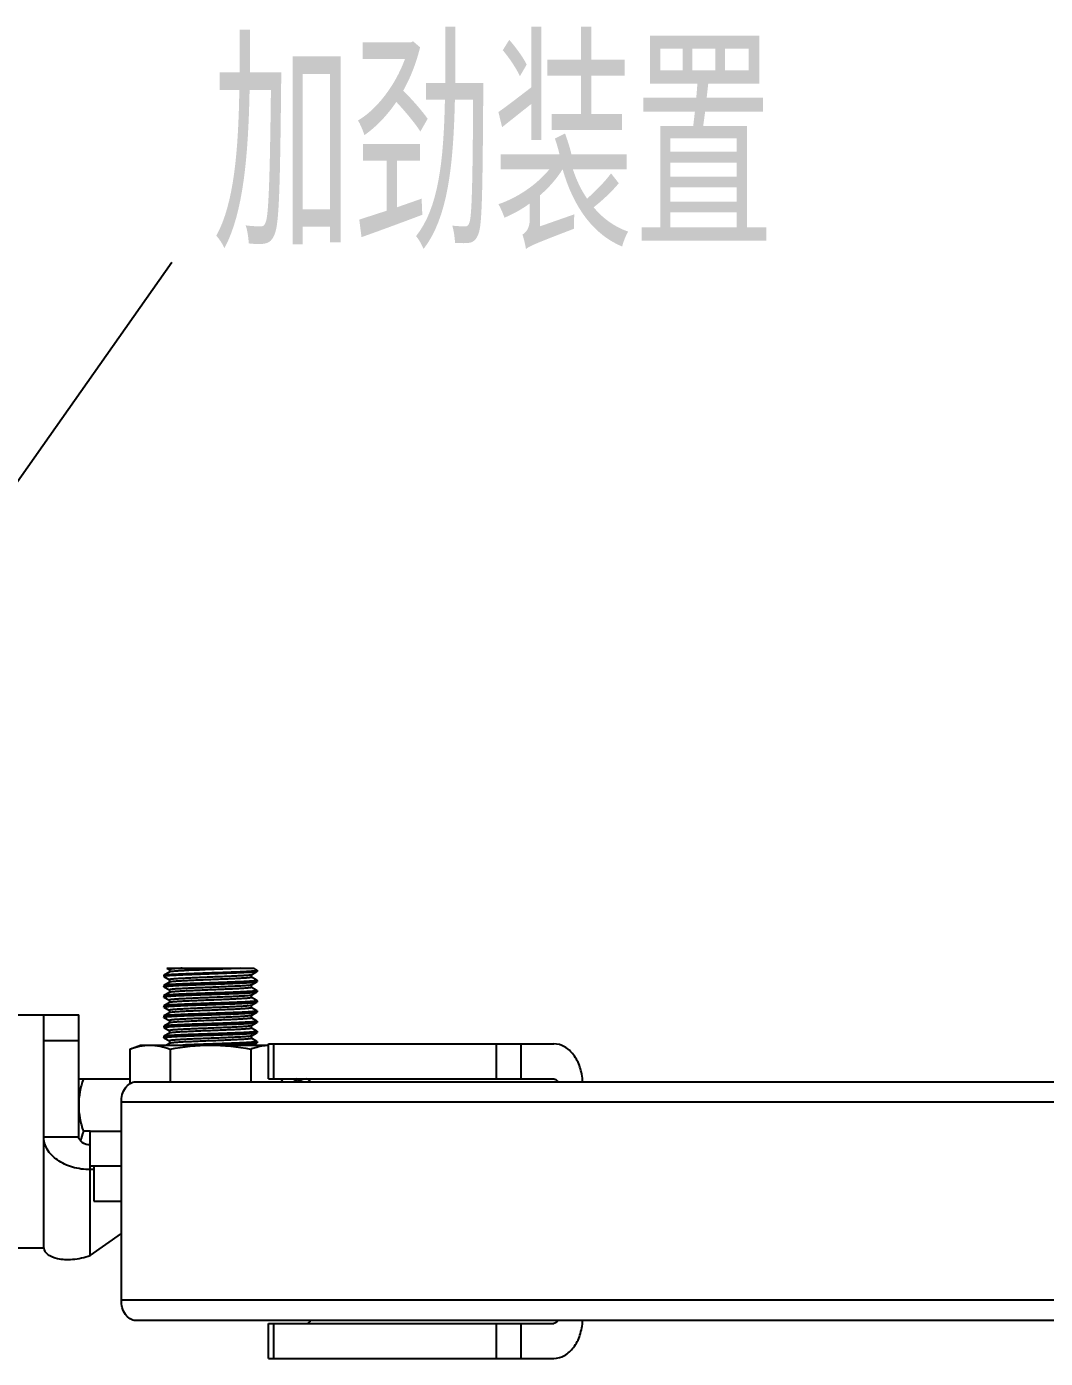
# Model space of a CAD drawing. Extents: x 27938 to 1042331, y -235042 to 1535213.
# Drawn here: x 733600 to 735631, y 768570 to 771226 of the extents above; entities that cross this region are included whole.
import ezdxf

# ---------------------------------------------------------------- set-up
doc = ezdxf.new("R2010")
doc.units = 0
doc.header["$LTSCALE"] = 1000
doc.header["$MEASUREMENT"] = 0
doc.layers.add('W_DIM', color=4, linetype='Continuous')
doc.styles.get("Standard").update_dxf_attribs({"font": 'gbenor.shx', "bigfont": 'gbcbig.shx'})
doc.styles.add('wwp100', font='txt.shx', dxfattribs={"width": 0.7, "height": 400, "bigfont": 'hztxt.shx'})
doc.dimstyles.get("Standard").update_dxf_attribs({"dimtxt": 0.18, "dimasz": 0.18, "dimexe": 0.18, "dimexo": 0.0625, "dimgap": 0.09, "dimtad": 0, "dimtih": 1, "dimtoh": 1, "dimdec": 4, "dimzin": 0, "dimdsep": 46, "dimtxsty": 'Standard', "dimcen": 0.09, "dimadec": 0, "dimazin": 0, "dimtfac": 1, "dimtdec": 4, "dimtofl": 0, "dimtmove": 0, "dimatfit": 3, "dimfxl": 1, "dimtolj": 1, "dimtzin": 0, "dimarcsym": 0})

msp = doc.modelspace()

# ---------------------------------------------------------------- linework, layer by layer
at = {"linetype": 'Continuous'}
for p, q in [((733884.6, 769340.2), (733873.8, 769334)), ((733879.9, 769347.8), (733884.6, 769345.1)), ((733879.9, 769347.8), (734052.9, 769347.8)), ((733884.6, 769345.2), (733884.6, 769340.2)), ((733884.8, 769340.4), (733884.6, 769340.2)), ((734048.4, 769334.9), (734059.3, 769341.2)), ((734059.3, 769344.1), (734052.9, 769347.8)), ((734059.4, 769344), (734059.3, 769344.1)), ((734059.4, 769341.4), (734059.3, 769341.2)), ((734059.4, 769344), (734059.4, 769341.4)), ((733873.6, 769333.8), (733873.8, 769334)), ((733873.6, 769333.8), (733873.6, 769331.3)), ((733873.6, 769333.8), (733873.6, 769331.3)), ((733873.8, 769331.1), (733873.6, 769331.3)), ((733873.6, 769331.3), (733873.6, 769331.3)), ((733873.8, 769313.7), (733873.6, 769313.5)), ((733873.6, 769313.5), (733873.6, 769310.9)), ((733873.6, 769313.5), (733873.6, 769310.9)), ((733873.8, 769331.1), (733884.6, 769324.8)), ((733884.6, 769319.9), (733873.8, 769313.7)), ((733884.6, 769324.9), (733884.6, 769319.9)), ((733884.8, 769320), (733884.6, 769319.9)), ((733885.2, 769320.2), (733884.8, 769320)), ((734048.2, 769334.8), (734048.4, 769334.9)), ((734048.2, 769314.5), (734048.4, 769314.6)), ((734048.4, 769330), (734048.4, 769334.9)), ((734048.4, 769314.6), (734059.3, 769320.9)), ((734048.4, 769309.6), (734048.4, 769314.6)), ((734059.3, 769323.8), (734048.5, 769330)), ((734059.3, 769323.8), (734059.4, 769323.6)), ((734059.3, 769320.9), (734059.4, 769321.1)), ((734059.4, 769323.6), (734059.4, 769321.1)), ((734059.4, 769323.6), (734059.4, 769321.1)), ((733873.6, 769310.9), (733873.6, 769311)), ((733873.8, 769310.7), (733873.6, 769310.9)), ((733873.8, 769293.3), (733873.6, 769293.1)), ((733873.6, 769293.1), (733873.6, 769290.6)), ((733873.6, 769293.1), (733873.6, 769290.6)), ((733873.8, 769290.4), (733873.6, 769290.6)), ((733873.6, 769290.6), (733873.6, 769290.6)), ((733873.8, 769310.7), (733884.6, 769304.5)), ((733884.6, 769299.6), (733873.8, 769293.3)), ((733873.8, 769290.4), (733884.6, 769284.1)), ((733884.6, 769304.6), (733884.6, 769299.6)), ((733884.8, 769299.7), (733884.6, 769299.6)), ((734048.2, 769294.2), (734048.4, 769294.3)), ((734048.4, 769294.3), (734059.3, 769300.6)), ((734048.4, 769289.3), (734048.4, 769294.3)), ((734059.3, 769303.5), (734048.5, 769309.7)), ((734059.3, 769283.2), (734048.5, 769289.4)), ((734059.3, 769303.5), (734059.4, 769303.3)), ((734059.3, 769300.6), (734059.4, 769300.8)), ((734059.4, 769303.3), (734059.4, 769300.8)), ((734059.4, 769303.3), (734059.4, 769300.8)), ((733873.8, 769273), (733873.6, 769272.8)), ((733873.6, 769272.8), (733873.6, 769270.3)), ((733873.6, 769272.8), (733873.6, 769270.3)), ((733873.8, 769270.1), (733873.6, 769270.3)), ((733873.6, 769270.3), (733873.6, 769270.3)), ((733884.6, 769279.3), (733873.8, 769273)), ((733873.8, 769270.1), (733884.6, 769263.8)), ((733884.6, 769258.9), (733873.8, 769252.7)), ((733884.6, 769284.2), (733884.6, 769279.3)), ((733884.8, 769279.4), (733884.6, 769279.3)), ((733884.6, 769263.9), (733884.6, 769258.9)), ((733884.8, 769259), (733884.6, 769258.9)), ((734048.2, 769273.8), (734048.4, 769274)), ((734048.4, 769274), (734059.3, 769280.2)), ((734048.4, 769269), (734048.4, 769274)), ((734048.4, 769253.6), (734059.3, 769259.9)), ((734059.3, 769262.8), (734048.5, 769269.1)), ((734059.3, 769283.2), (734059.4, 769283)), ((734059.3, 769280.2), (734059.4, 769280.4)), ((734059.3, 769262.8), (734059.4, 769262.6)), ((734059.3, 769259.9), (734059.4, 769260.1)), ((734059.4, 769283), (734059.4, 769280.4)), ((734059.4, 769283), (734059.4, 769280.4)), ((734059.4, 769262.6), (734059.4, 769260.1)), ((734059.4, 769262.6), (734059.4, 769260.1)), ((733053.3, 769254.9), (733703.8, 769254.9)), ((733634.1, 768790.3), (733634.1, 769254.9)), ((733703.8, 769011.8), (733703.8, 769254.9)), ((733873.8, 769252.7), (733873.6, 769252.5)), ((733873.6, 769252.5), (733873.6, 769249.9)), ((733873.6, 769252.5), (733873.6, 769249.9)), ((733873.6, 769249.9), (733873.6, 769250)), ((733873.8, 769249.7), (733873.6, 769249.9)), ((733873.8, 769249.7), (733884.6, 769243.5)), ((733884.6, 769238.6), (733873.8, 769232.3)), ((733884.6, 769243.6), (733884.6, 769238.6)), ((733884.8, 769238.7), (733884.6, 769238.6)), ((734048.2, 769233.2), (734047.9, 769233)), ((734048.2, 769253.5), (734048.4, 769253.6)), ((734048.2, 769233.2), (734048.4, 769233.3)), ((734048.4, 769248.7), (734048.4, 769253.6)), ((734048.4, 769233.3), (734059.3, 769239.6)), ((734048.4, 769228.3), (734048.4, 769233.3)), ((734059.3, 769242.5), (734048.5, 769248.7)), ((734059.3, 769242.5), (734059.4, 769242.3)), ((734059.3, 769239.6), (734059.4, 769239.8)), ((734059.4, 769242.3), (734059.4, 769239.8)), ((734059.4, 769242.3), (734059.4, 769239.8)), ((733873.8, 769232.3), (733873.6, 769232.1)), ((733873.6, 769232.1), (733873.6, 769229.6)), ((733873.6, 769232.1), (733873.6, 769229.6)), ((733873.8, 769229.4), (733873.6, 769229.6)), ((733873.6, 769229.6), (733873.6, 769229.6)), ((733873.8, 769212), (733873.6, 769211.8)), ((733873.6, 769211.8), (733873.6, 769209.3)), ((733873.6, 769211.8), (733873.6, 769209.3)), ((733873.8, 769209.1), (733873.6, 769209.3)), ((733873.6, 769209.3), (733873.6, 769209.3)), ((733873.8, 769229.4), (733884.6, 769223.2)), ((733884.6, 769218.3), (733873.8, 769212)), ((733873.8, 769209.1), (733884.6, 769202.8)), ((733884.6, 769223.2), (733884.6, 769218.3)), ((733884.8, 769218.4), (733884.6, 769218.3)), ((733885.1, 769218.5), (733884.8, 769218.4)), ((734048.2, 769212.9), (734048.4, 769213)), ((734048.4, 769213), (734059.3, 769219.3)), ((734048.4, 769208), (734048.4, 769213)), ((734059.3, 769222.2), (734048.5, 769228.4)), ((734059.3, 769201.9), (734048.5, 769208.1)), ((734059.3, 769222.2), (734059.4, 769222)), ((734059.3, 769219.3), (734059.4, 769219.4)), ((734059.4, 769222), (734059.4, 769219.4)), ((734059.4, 769222), (734059.4, 769219.4)), ((733634.1, 769203.9), (733703.8, 769203.9)), ((733805.6, 769186.7), (733827.1, 769194.5)), ((733805.6, 769186.7), (733805.6, 769117.5)), ((733827.1, 769194.5), (734082.6, 769194.5)), ((733884.6, 769197.9), (733878.7, 769194.5)), ((733884.6, 769202.9), (733884.6, 769197.9)), ((733884.8, 769198.1), (733884.6, 769197.9)), ((733886, 769186.7), (733886, 769121.4)), ((734047, 769186.7), (734047, 769121.4)), ((734051.7, 769194.5), (734059.3, 769198.9)), ((734059.3, 769201.9), (734059.4, 769201.7)), ((734059.3, 769198.9), (734059.4, 769199.1)), ((734059.4, 769201.7), (734059.4, 769199.1)), ((734059.4, 769201.7), (734059.4, 769199.1)), ((734082.6, 769127.2), (734082.6, 769196.9)), ((734082.6, 769196.9), (734651.4, 769196.9)), ((734092.9, 769127.2), (734092.9, 769196.9)), ((734536.4, 769196.9), (734536.4, 769127.2)), ((734585.7, 769196.9), (734585.7, 769127.2)), ((733703.8, 769127.1), (733805.6, 769127.1)), ((734082.6, 769127.2), (734651.4, 769127.2)), ((734111.7, 769127.2), (734107.5, 769121.4)), ((734137.7, 769127.2), (734138.1, 769126.6)), ((733817.7, 769121.4), (737627.4, 769121.4)), ((733788.9, 768685.8), (733788.9, 769080.7)), ((737319.4, 769080.7), (733788.9, 769080.7)), ((733727, 769022.6), (733713.1, 769022.6)), ((733727, 768775), (733727, 769022.6)), ((733727, 769022.6), (733788.9, 769022.6)), ((733634.1, 769011.8), (733703.8, 769011.8)), ((733788.9, 768952.9), (733727, 768952.9)), ((733734.2, 768946.1), (733727, 768946.1)), ((733734.2, 768952.9), (733734.2, 768883.2)), ((733734.2, 768883.2), (733788.9, 768883.2)), ((733727, 768775), (733788.9, 768818.8)), ((731996.2, 768790.3), (733634.1, 768790.3)), ((737319.4, 768685.8), (733788.9, 768685.8)), ((737627.4, 768645.1), (733817.7, 768645.1)), ((734082.6, 768569.6), (734082.6, 768639.3)), ((734082.6, 768639.3), (734651.4, 768639.3)), ((734092.9, 768569.6), (734092.9, 768639.3)), ((734536.4, 768639.3), (734536.4, 768569.6)), ((734585.7, 768639.3), (734585.7, 768569.6)), ((734082.6, 768569.6), (734651.4, 768569.6))]:
    msp.add_line(p, q, dxfattribs=at)
msp.add_lwpolyline([(734150.9, 769121.4), (734141.8, 769124.8), (734136.9, 769127.2)], dxfattribs=at)
msp.add_arc((734142.3, 769136), 24, 330.2296, 332.1247, dxfattribs=at)
for points, knots in [([(734059.3, 769341.2), (734059, 769341.1), (734058, 769340.8), (734056.2, 769340.5), (734053.6, 769340.3), (734048.5, 769339.8), (734040.4, 769339.3), (734028.6, 769338.7), (734014.6, 769338.1), (733998.7, 769337.5), (733981.8, 769336.9), (733964.2, 769336.3), (733946.7, 769335.6), (733930, 769335), (733914.6, 769334.4), (733901.1, 769333.8), (733891.3, 769333.3), (733884.8, 769332.9), (733880.9, 769332.6), (733878, 769332.3), (733875.7, 769332), (733874.4, 769331.7), (733873.7, 769331.5), (733873.6, 769331.3)], [0, 0, 0, 0, 0.005436, 0.015295, 0.02956, 0.048124, 0.097458, 0.161522, 0.237979, 0.324028, 0.416511, 0.512037, 0.607098, 0.698208, 0.782022, 0.855468, 0.915857, 0.940446, 0.960989, 0.977304, 0.989257, 0.996774, 1, 1, 1, 1]), ([(733873.8, 769334), (733874.1, 769334.2), (733875, 769334.4), (733876.8, 769334.7), (733879.5, 769335), (733884.6, 769335.4), (733892.8, 769335.9), (733904.6, 769336.5), (733918.7, 769337.1), (733934.6, 769337.7), (733951.7, 769338.4), (733969.3, 769339), (733986.8, 769339.6), (734003.6, 769340.2), (734018.9, 769340.8), (734032.4, 769341.4), (734042.2, 769341.9), (734048.6, 769342.4), (734052.4, 769342.7), (734055.3, 769343), (734057.5, 769343.3), (734058.7, 769343.5), (734059.4, 769343.8), (734059.4, 769344)], [0, 0, 0, 0, 0.005474, 0.015397, 0.029751, 0.04843, 0.098054, 0.162473, 0.239322, 0.325768, 0.418622, 0.514456, 0.609731, 0.70093, 0.784687, 0.857913, 0.91791, 0.942239, 0.962481, 0.978455, 0.990031, 0.997145, 1, 1, 1, 1]), ([(733910.4, 769347.8), (733906.7, 769347.7), (733901.6, 769347.4), (733895.3, 769346.9), (733891.6, 769346.6), (733888.7, 769346.3), (733886.5, 769345.9), (733885.4, 769345.7), (733884.6, 769345.4), (733884.6, 769345.2)], [0, 0, 0, 0, 0.42036, 0.591474, 0.734119, 0.846922, 0.928807, 0.97931, 1, 1, 1, 1]), ([(734026.1, 769347.8), (734019.9, 769347.5), (734006.5, 769346.8), (733985.1, 769345.9), (733962.2, 769345), (733939.7, 769344.1), (733922, 769343.4), (733909.4, 769342.7), (733901.7, 769342.3), (733895.3, 769341.8), (733890.3, 769341.4), (733887.1, 769340.9), (733885.3, 769340.6), (733884.8, 769340.4)], [0, 0, 0, 0, 0.131034, 0.286202, 0.452618, 0.616437, 0.764037, 0.82784, 0.883154, 0.928833, 0.963939, 0.987775, 1, 1, 1, 1]), ([(733873.6, 769311), (733873.7, 769311.1), (733874.4, 769311.4), (733875.7, 769311.7), (733878, 769311.9), (733880.9, 769312.2), (733884.8, 769312.5), (733891.3, 769313), (733901.1, 769313.5), (733914.6, 769314.1), (733930, 769314.7), (733946.7, 769315.3), (733964.2, 769315.9), (733981.7, 769316.5), (733998.7, 769317.1), (734014.5, 769317.8), (734028.6, 769318.4), (734040.4, 769319), (734048.5, 769319.5), (734053.6, 769319.9), (734056.2, 769320.2), (734058, 769320.5), (734059, 769320.7), (734059.3, 769320.9)], [0, 0, 0, 0, 0.003225, 0.010741, 0.022692, 0.039006, 0.059547, 0.084135, 0.144521, 0.217966, 0.301777, 0.392884, 0.487948, 0.583476, 0.67596, 0.762008, 0.838468, 0.902535, 0.95187, 0.970436, 0.984702, 0.994562, 1, 1, 1, 1]), ([(734059.4, 769323.6), (734059.4, 769323.4), (734058.7, 769323.2), (734057.5, 769322.9), (734055.3, 769322.6), (734052.4, 769322.3), (734048.6, 769322), (734042.2, 769321.6), (734032.4, 769321.1), (734018.9, 769320.5), (734003.6, 769319.9), (733986.8, 769319.3), (733969.3, 769318.6), (733951.7, 769318), (733934.6, 769317.4), (733918.7, 769316.8), (733904.6, 769316.2), (733892.8, 769315.6), (733884.6, 769315.1), (733879.5, 769314.6), (733876.8, 769314.3), (733875, 769314), (733874.1, 769313.8), (733873.8, 769313.7)], [0, 0, 0, 0, 0.002855, 0.009969, 0.021546, 0.03752, 0.057763, 0.082092, 0.142088, 0.215313, 0.299069, 0.390267, 0.485541, 0.581373, 0.674225, 0.760673, 0.837524, 0.901944, 0.951568, 0.970248, 0.984602, 0.994526, 1, 1, 1, 1]), ([(734048.2, 769334.8), (734047.9, 769334.7), (734047.1, 769334.4), (734044.4, 769334), (734039.3, 769333.5), (734031.2, 769332.9), (734020.7, 769332.3), (734008.3, 769331.7), (733994.3, 769331.1), (733979.2, 769330.5), (733963.8, 769329.9), (733948.4, 769329.2), (733933.7, 769328.6), (733920.2, 769328), (733908.4, 769327.4), (733899.8, 769326.9), (733894.1, 769326.5), (733890.8, 769326.2), (733888.3, 769325.9), (733886.3, 769325.6), (733885.3, 769325.3), (733884.6, 769325), (733884.6, 769324.9)], [0, 0, 0, 0, 0.005874, 0.016149, 0.049759, 0.099805, 0.164491, 0.241456, 0.327881, 0.420594, 0.516191, 0.611162, 0.702019, 0.785427, 0.858327, 0.918049, 0.942269, 0.962424, 0.97834, 0.989887, 0.997022, 1, 1, 1, 1]), ([(734048.2, 769314.5), (734047.9, 769314.3), (734047.1, 769314.1), (734044.4, 769313.6), (734039.3, 769313.2), (734031.2, 769312.6), (734020.7, 769312), (734008.3, 769311.4), (733994.3, 769310.7), (733979.2, 769310.1), (733963.8, 769309.5), (733948.4, 769308.9), (733933.7, 769308.3), (733920.2, 769307.7), (733908.4, 769307.1), (733899.8, 769306.6), (733894.1, 769306.1), (733890.8, 769305.8), (733888.3, 769305.5), (733886.3, 769305.2), (733885.3, 769305), (733884.6, 769304.7), (733884.6, 769304.6)], [0, 0, 0, 0, 0.005874, 0.016149, 0.049759, 0.099805, 0.164491, 0.241457, 0.327881, 0.420594, 0.516191, 0.611162, 0.702019, 0.785427, 0.858326, 0.918049, 0.942267, 0.962424, 0.978338, 0.989888, 0.99702, 1, 1, 1, 1]), ([(734048.4, 769330), (734048.4, 769329.8), (734047.8, 769329.5), (734046.8, 769329.3), (734044.9, 769329), (734042.4, 769328.7), (734039.2, 769328.4), (734033.7, 769328), (734025.4, 769327.5), (734013.9, 769326.9), (734000.7, 769326.3), (733986.3, 769325.7), (733971.2, 769325.1), (733956, 769324.5), (733941.1, 769323.9), (733927.1, 769323.3), (733914.5, 769322.7), (733903.8, 769322.1), (733895.3, 769321.5), (733889.3, 769320.9), (733886.2, 769320.5), (733885.2, 769320.2)], [0, 0, 0, 0, 0.002911, 0.009849, 0.021073, 0.036545, 0.056142, 0.079704, 0.137856, 0.208956, 0.290481, 0.379534, 0.472947, 0.567398, 0.659524, 0.746048, 0.823893, 0.890294, 0.942901, 0.979872, 1, 1, 1, 1]), ([(733873.6, 769290.6), (733873.7, 769290.8), (733874.4, 769291), (733875.7, 769291.3), (733878, 769291.6), (733880.9, 769291.9), (733884.8, 769292.2), (733891.3, 769292.6), (733901.1, 769293.2), (733914.6, 769293.8), (733930, 769294.4), (733946.7, 769295), (733964.2, 769295.6), (733981.7, 769296.2), (733998.7, 769296.8), (734014.5, 769297.4), (734028.6, 769298), (734040.4, 769298.6), (734048.5, 769299.1), (734053.6, 769299.6), (734056.2, 769299.9), (734058, 769300.2), (734059, 769300.4), (734059.3, 769300.6)], [0, 0, 0, 0, 0.003225, 0.010742, 0.022694, 0.039008, 0.059551, 0.084139, 0.144526, 0.217973, 0.301788, 0.392894, 0.487953, 0.583479, 0.675961, 0.762009, 0.838466, 0.902531, 0.951868, 0.970435, 0.984701, 0.994562, 1, 1, 1, 1]), ([(734059.4, 769303.3), (734059.4, 769303.1), (734058.7, 769302.9), (734057.5, 769302.6), (734055.3, 769302.3), (734052.4, 769302), (734048.6, 769301.7), (734042.2, 769301.3), (734032.4, 769300.7), (734018.9, 769300.1), (734003.6, 769299.5), (733986.8, 769298.9), (733969.3, 769298.3), (733951.7, 769297.7), (733934.6, 769297.1), (733918.7, 769296.5), (733904.6, 769295.9), (733892.8, 769295.3), (733884.6, 769294.8), (733879.5, 769294.3), (733876.8, 769294), (733875, 769293.7), (733874.1, 769293.5), (733873.8, 769293.3)], [0, 0, 0, 0, 0.002855, 0.009968, 0.021544, 0.037518, 0.05776, 0.082088, 0.142084, 0.21531, 0.299066, 0.390263, 0.485541, 0.581378, 0.674232, 0.760678, 0.837529, 0.901949, 0.951571, 0.970249, 0.984603, 0.994526, 1, 1, 1, 1]), ([(734047.7, 769294), (734046.5, 769293.6), (734043.3, 769293.2), (734037.1, 769292.6), (734028.5, 769292.1), (734017.7, 769291.5), (734005.1, 769290.9), (733986, 769290.1), (733966.1, 769289.3), (733946.1, 769288.5), (733931.8, 769287.9), (733918.8, 769287.3), (733907.4, 769286.7), (733899.2, 769286.2), (733893.7, 769285.8), (733890.6, 769285.5), (733888.1, 769285.2), (733886.2, 769284.9), (733885.3, 769284.7), (733884.6, 769284.4), (733884.6, 769284.2)], [0, 0, 0, 0, 0.02164, 0.059864, 0.113419, 0.180452, 0.258616, 0.345169, 0.53109, 0.623921, 0.712302, 0.793127, 0.863558, 0.921128, 0.944446, 0.963837, 0.979144, 0.990248, 0.997114, 1, 1, 1, 1]), ([(734048.4, 769309.6), (734048.4, 769309.5), (734047.7, 769309.2), (734046.7, 769309), (734044.8, 769308.7), (734042.2, 769308.4), (734038.9, 769308.1), (734033.3, 769307.6), (734024.7, 769307.1), (734012.9, 769306.5), (733999.4, 769305.9), (733984.7, 769305.3), (733969.3, 769304.7), (733953.8, 769304.1), (733938.8, 769303.4), (733924.8, 769302.8), (733912.3, 769302.2), (733901.9, 769301.6), (733893.8, 769301), (733888.6, 769300.6), (733886, 769300.1), (733885.1, 769299.9), (733884.8, 769299.7)], [0, 0, 0, 0, 0.002979, 0.01011, 0.021658, 0.037569, 0.057721, 0.081935, 0.141646, 0.214533, 0.297928, 0.388772, 0.483732, 0.579321, 0.672029, 0.758455, 0.835426, 0.900125, 0.95019, 0.983823, 0.994112, 1, 1, 1, 1]), ([(734048.4, 769289.3), (734048.4, 769289.1), (734047.7, 769288.9), (734046.7, 769288.6), (734044.8, 769288.3), (734042.2, 769288), (734038.9, 769287.7), (734033.3, 769287.3), (734024.7, 769286.8), (734012.9, 769286.2), (733999.4, 769285.6), (733984.7, 769284.9), (733969.3, 769284.3), (733953.8, 769283.7), (733938.8, 769283.1), (733924.8, 769282.5), (733912.3, 769281.9), (733901.9, 769281.3), (733893.8, 769280.7), (733888.6, 769280.2), (733886, 769279.7), (733885.1, 769279.5), (733884.8, 769279.4)], [0, 0, 0, 0, 0.002978, 0.010111, 0.021657, 0.037569, 0.05772, 0.081936, 0.141647, 0.214533, 0.297928, 0.388772, 0.483731, 0.57932, 0.672029, 0.758455, 0.835427, 0.900125, 0.95019, 0.983823, 0.99411, 1, 1, 1, 1]), ([(733873.6, 769270.3), (733873.7, 769270.5), (733874.4, 769270.7), (733875.7, 769271), (733878, 769271.3), (733880.9, 769271.6), (733884.8, 769271.9), (733891.3, 769272.3), (733901.1, 769272.8), (733914.6, 769273.4), (733930, 769274.1), (733946.7, 769274.7), (733964.2, 769275.3), (733981.7, 769275.9), (733998.7, 769276.5), (734014.5, 769277.1), (734028.6, 769277.7), (734040.4, 769278.3), (734048.5, 769278.8), (734053.6, 769279.3), (734056.2, 769279.6), (734058, 769279.9), (734059, 769280.1), (734059.3, 769280.2)], [0, 0, 0, 0, 0.003225, 0.010742, 0.022693, 0.039008, 0.059551, 0.084139, 0.144525, 0.217968, 0.30178, 0.392886, 0.487947, 0.583471, 0.675953, 0.762004, 0.838465, 0.902532, 0.951868, 0.970435, 0.984701, 0.994562, 1, 1, 1, 1]), ([(733873.6, 769250), (733873.7, 769250.2), (733874.4, 769250.4), (733875.7, 769250.7), (733878, 769250.9), (733880.9, 769251.3), (733884.8, 769251.6), (733891.3, 769252), (733901.1, 769252.5), (733914.6, 769253.1), (733930, 769253.7), (733946.7, 769254.3), (733964.2, 769254.9), (733981.7, 769255.6), (733998.7, 769256.2), (734014.5, 769256.8), (734028.6, 769257.4), (734040.4, 769258), (734048.5, 769258.5), (734053.6, 769258.9), (734056.2, 769259.2), (734058, 769259.5), (734059, 769259.7), (734059.3, 769259.9)], [0, 0, 0, 0, 0.003225, 0.010741, 0.022692, 0.039006, 0.059547, 0.084135, 0.144521, 0.217967, 0.30178, 0.392887, 0.48795, 0.583479, 0.675962, 0.76201, 0.838468, 0.902535, 0.95187, 0.970436, 0.984702, 0.994562, 1, 1, 1, 1]), ([(734059.4, 769283), (734059.4, 769282.8), (734058.7, 769282.5), (734057.5, 769282.3), (734055.3, 769282), (734052.4, 769281.7), (734048.6, 769281.4), (734042.2, 769280.9), (734032.4, 769280.4), (734018.9, 769279.8), (734003.6, 769279.2), (733986.8, 769278.6), (733969.3, 769278), (733951.7, 769277.4), (733934.6, 769276.8), (733918.7, 769276.2), (733904.6, 769275.5), (733892.8, 769274.9), (733884.6, 769274.4), (733879.5, 769274), (733876.8, 769273.7), (733875, 769273.4), (733874.1, 769273.2), (733873.8, 769273)], [0, 0, 0, 0, 0.002855, 0.009969, 0.021546, 0.03752, 0.057763, 0.082092, 0.142089, 0.215318, 0.299077, 0.390275, 0.485549, 0.581383, 0.674236, 0.760681, 0.837528, 0.901946, 0.95157, 0.970249, 0.984603, 0.994526, 1, 1, 1, 1]), ([(734059.4, 769262.6), (734059.4, 769262.5), (734058.7, 769262.2), (734057.5, 769262), (734055.3, 769261.7), (734052.4, 769261.4), (734048.6, 769261.1), (734042.2, 769260.6), (734032.4, 769260.1), (734018.9, 769259.5), (734003.6, 769258.9), (733986.8, 769258.3), (733969.3, 769257.7), (733951.7, 769257), (733934.6, 769256.4), (733918.7, 769255.8), (733904.6, 769255.2), (733892.8, 769254.6), (733884.6, 769254.1), (733879.5, 769253.6), (733876.8, 769253.4), (733875, 769253.1), (733874.1, 769252.8), (733873.8, 769252.7)], [0, 0, 0, 0, 0.002855, 0.009968, 0.021545, 0.037519, 0.057762, 0.08209, 0.142086, 0.21531, 0.299066, 0.390263, 0.485539, 0.581372, 0.674224, 0.760672, 0.837524, 0.901944, 0.951568, 0.970248, 0.984602, 0.994526, 1, 1, 1, 1]), ([(734048.2, 769273.8), (734047.9, 769273.7), (734047.1, 769273.5), (734044.4, 769273), (734039.3, 769272.5), (734031.2, 769271.9), (734020.7, 769271.3), (734008.3, 769270.7), (733994.3, 769270.1), (733979.2, 769269.5), (733963.8, 769268.9), (733948.4, 769268.3), (733933.7, 769267.7), (733920.2, 769267), (733908.4, 769266.4), (733899.8, 769265.9), (733894.1, 769265.5), (733890.8, 769265.2), (733888.3, 769264.9), (733886.3, 769264.6), (733885.3, 769264.3), (733884.6, 769264.1), (733884.6, 769263.9)], [0, 0, 0, 0, 0.005876, 0.016149, 0.049758, 0.099805, 0.164491, 0.241457, 0.327882, 0.420595, 0.516192, 0.611162, 0.702019, 0.785427, 0.858326, 0.918048, 0.942268, 0.962423, 0.978339, 0.989887, 0.997021, 1, 1, 1, 1]), ([(734048.4, 769269), (734048.4, 769268.8), (734047.7, 769268.5), (734046.7, 769268.3), (734044.8, 769268), (734042.2, 769267.7), (734038.9, 769267.4), (734033.3, 769267), (734024.7, 769266.4), (734012.9, 769265.8), (733999.4, 769265.2), (733984.7, 769264.6), (733969.3, 769264), (733953.8, 769263.4), (733938.8, 769262.8), (733924.8, 769262.2), (733912.3, 769261.6), (733901.9, 769261), (733893.8, 769260.4), (733888.6, 769259.9), (733886, 769259.4), (733885.1, 769259.2), (733884.8, 769259)], [0, 0, 0, 0, 0.002978, 0.010111, 0.021656, 0.037569, 0.05772, 0.081935, 0.141646, 0.214533, 0.297927, 0.388772, 0.483731, 0.579321, 0.67203, 0.758455, 0.835427, 0.900125, 0.95019, 0.983823, 0.994112, 1, 1, 1, 1]), ([(733873.6, 769229.6), (733873.7, 769229.8), (733874.4, 769230), (733875.7, 769230.3), (733878, 769230.6), (733880.9, 769230.9), (733884.8, 769231.2), (733891.3, 769231.7), (733901.1, 769232.2), (733914.6, 769232.8), (733930, 769233.4), (733946.7, 769234), (733964.2, 769234.6), (733981.7, 769235.2), (733998.7, 769235.8), (734014.5, 769236.4), (734028.6, 769237), (734040.4, 769237.6), (734048.5, 769238.2), (734053.6, 769238.6), (734056.2, 769238.9), (734058, 769239.2), (734059, 769239.4), (734059.3, 769239.6)], [0, 0, 0, 0, 0.003225, 0.010742, 0.022694, 0.039009, 0.059552, 0.08414, 0.144527, 0.217974, 0.301788, 0.392895, 0.487953, 0.583477, 0.675959, 0.762007, 0.838465, 0.902531, 0.951868, 0.970435, 0.984701, 0.994562, 1, 1, 1, 1]), ([(734059.4, 769242.3), (734059.4, 769242.1), (734058.7, 769241.9), (734057.5, 769241.6), (734055.3, 769241.3), (734052.4, 769241), (734048.6, 769240.7), (734042.2, 769240.3), (734032.4, 769239.8), (734018.9, 769239.2), (734003.6, 769238.5), (733986.8, 769237.9), (733969.3, 769237.3), (733951.7, 769236.7), (733934.6, 769236.1), (733918.7, 769235.5), (733904.6, 769234.9), (733892.8, 769234.3), (733884.6, 769233.8), (733879.5, 769233.3), (733876.8, 769233), (733875, 769232.7), (733874.1, 769232.5), (733873.8, 769232.3)], [0, 0, 0, 0, 0.002855, 0.009969, 0.021545, 0.037519, 0.05776, 0.082088, 0.142085, 0.215312, 0.29907, 0.390268, 0.485546, 0.581383, 0.674236, 0.760681, 0.83753, 0.901949, 0.951572, 0.970249, 0.984603, 0.994526, 1, 1, 1, 1]), ([(734048.2, 769253.5), (734047.9, 769253.4), (734047.1, 769253.1), (734044.4, 769252.7), (734039.3, 769252.2), (734031.2, 769251.6), (734020.7, 769251), (734008.3, 769250.4), (733994.3, 769249.8), (733979.2, 769249.2), (733963.8, 769248.5), (733948.4, 769247.9), (733933.7, 769247.3), (733920.2, 769246.7), (733908.4, 769246.1), (733899.8, 769245.6), (733894.1, 769245.2), (733890.8, 769244.8), (733888.3, 769244.6), (733886.3, 769244.2), (733885.3, 769244), (733884.6, 769243.7), (733884.6, 769243.6)], [0, 0, 0, 0, 0.005874, 0.016149, 0.049758, 0.099805, 0.164491, 0.241456, 0.327881, 0.420594, 0.516191, 0.611162, 0.702019, 0.785427, 0.858327, 0.918049, 0.942268, 0.962424, 0.978338, 0.989888, 0.997021, 1, 1, 1, 1]), ([(734047.9, 769233), (734046.9, 769232.7), (734043.7, 769232.3), (734037.8, 769231.7), (734029.3, 769231.1), (734018.6, 769230.5), (734006.1, 769229.9), (733992.1, 769229.3), (733977.2, 769228.7), (733961.9, 769228.1), (733946.8, 769227.5), (733932.4, 769226.9), (733919.2, 769226.3), (733907.7, 769225.8), (733899.4, 769225.2), (733893.8, 769224.8), (733890.6, 769224.5), (733888.2, 769224.2), (733886.3, 769223.9), (733885.3, 769223.7), (733884.6, 769223.4), (733884.6, 769223.2)], [0, 0, 0, 0, 0.019944, 0.056762, 0.109253, 0.175577, 0.253383, 0.339903, 0.432057, 0.52656, 0.620045, 0.70918, 0.79079, 0.861971, 0.920194, 0.943786, 0.963408, 0.9789, 0.990139, 0.997086, 1, 1, 1, 1]), ([(734048.4, 769248.7), (734048.4, 769248.5), (734047.7, 769248.2), (734046.7, 769248), (734044.8, 769247.7), (734042.2, 769247.4), (734038.9, 769247.1), (734033.3, 769246.6), (734024.7, 769246.1), (734012.9, 769245.5), (733999.4, 769244.9), (733984.7, 769244.3), (733969.3, 769243.7), (733953.8, 769243.1), (733938.8, 769242.5), (733924.8, 769241.9), (733912.3, 769241.2), (733901.9, 769240.7), (733893.8, 769240.1), (733888.6, 769239.6), (733886, 769239.1), (733885.1, 769238.9), (733884.8, 769238.7)], [0, 0, 0, 0, 0.002979, 0.01011, 0.021658, 0.037569, 0.057721, 0.081935, 0.141647, 0.214533, 0.297928, 0.388772, 0.483732, 0.57932, 0.672029, 0.758455, 0.835426, 0.900125, 0.950189, 0.983823, 0.994111, 1, 1, 1, 1]), ([(733873.6, 769209.3), (733873.7, 769209.5), (733874.4, 769209.7), (733875.7, 769210), (733878, 769210.3), (733880.9, 769210.6), (733884.8, 769210.9), (733891.3, 769211.3), (733901.1, 769211.9), (733914.6, 769212.5), (733930, 769213.1), (733946.7, 769213.7), (733964.2, 769214.3), (733981.7, 769214.9), (733998.7, 769215.5), (734014.5, 769216.1), (734028.6, 769216.7), (734040.4, 769217.3), (734048.5, 769217.8), (734053.6, 769218.3), (734056.2, 769218.6), (734058, 769218.9), (734059, 769219.1), (734059.3, 769219.3)], [0, 0, 0, 0, 0.003224, 0.010741, 0.022692, 0.039006, 0.059548, 0.084136, 0.144522, 0.217964, 0.301775, 0.392882, 0.487945, 0.583471, 0.675954, 0.762005, 0.838466, 0.902533, 0.951869, 0.970435, 0.984701, 0.994562, 1, 1, 1, 1]), ([(734059.4, 769222), (734059.4, 769221.8), (734058.7, 769221.6), (734057.5, 769221.3), (734055.3, 769221), (734052.4, 769220.7), (734048.6, 769220.4), (734042.2, 769220), (734032.4, 769219.4), (734018.9, 769218.8), (734003.6, 769218.2), (733986.8, 769217.6), (733969.3, 769217), (733951.7, 769216.4), (733934.6, 769215.8), (733918.7, 769215.2), (733904.6, 769214.6), (733892.8, 769214), (733884.6, 769213.4), (733879.5, 769213), (733876.8, 769212.7), (733875, 769212.4), (733874.1, 769212.2), (733873.8, 769212)], [0, 0, 0, 0, 0.002855, 0.009969, 0.021546, 0.037521, 0.057764, 0.082093, 0.14209, 0.215317, 0.299076, 0.390274, 0.485548, 0.581381, 0.674233, 0.760678, 0.837526, 0.901945, 0.951569, 0.970248, 0.984602, 0.994526, 1, 1, 1, 1]), ([(734048.2, 769212.9), (734047.9, 769212.7), (734047.1, 769212.5), (734044.4, 769212), (734039.3, 769211.5), (734031.2, 769210.9), (734020.7, 769210.3), (734008.3, 769209.7), (733994.3, 769209.1), (733979.2, 769208.5), (733963.8, 769207.9), (733948.4, 769207.3), (733933.7, 769206.7), (733920.2, 769206.1), (733908.4, 769205.5), (733899.8, 769204.9), (733894.1, 769204.5), (733890.8, 769204.2), (733888.3, 769203.9), (733886.3, 769203.6), (733885.3, 769203.4), (733884.6, 769203.1), (733884.6, 769202.9)], [0, 0, 0, 0, 0.005875, 0.016149, 0.049759, 0.099805, 0.164492, 0.241457, 0.327882, 0.420594, 0.516191, 0.611162, 0.702019, 0.785427, 0.858326, 0.918049, 0.942268, 0.962424, 0.978338, 0.989888, 0.99702, 1, 1, 1, 1]), ([(734048.4, 769208), (734048.4, 769207.8), (734047.7, 769207.6), (734046.7, 769207.3), (734044.8, 769207), (734042.2, 769206.7), (734038.9, 769206.4), (734033.3, 769206), (734024.7, 769205.5), (734012.9, 769204.8), (733999.4, 769204.2), (733984.7, 769203.6), (733969.3, 769203), (733953.8, 769202.4), (733938.8, 769201.8), (733924.8, 769201.2), (733912.3, 769200.6), (733901.9, 769200), (733893.8, 769199.4), (733888.6, 769198.9), (733886, 769198.4), (733885.1, 769198.2), (733884.8, 769198.1)], [0, 0, 0, 0, 0.002978, 0.01011, 0.021657, 0.037569, 0.057721, 0.081935, 0.141646, 0.214533, 0.297927, 0.388772, 0.483732, 0.579321, 0.67203, 0.758455, 0.835427, 0.900125, 0.95019, 0.983823, 0.994112, 1, 1, 1, 1]), ([(734048.4, 769228.3), (734048.4, 769228.2), (734047.8, 769227.9), (734046.8, 769227.7), (734044.9, 769227.4), (734042.4, 769227.1), (734039.1, 769226.8), (734033.6, 769226.3), (734025.2, 769225.8), (734013.6, 769225.2), (734000.3, 769224.6), (733985.8, 769224), (733970.7, 769223.4), (733955.3, 769222.8), (733940.4, 769222.2), (733926.4, 769221.6), (733913.9, 769221), (733903.2, 769220.4), (733894.8, 769219.8), (733889, 769219.2), (733886, 769218.9), (733885.1, 769218.5)], [0, 0, 0, 0, 0.00293, 0.009924, 0.021241, 0.036839, 0.056595, 0.080345, 0.138946, 0.21056, 0.292623, 0.382193, 0.476053, 0.570834, 0.663131, 0.749631, 0.827228, 0.893142, 0.945019, 0.981028, 1, 1, 1, 1]), ([(733805.6, 769186.7), (733812.1, 769189), (733825.3, 769193), (733839, 769194.5), (733845.8, 769194.5)], [0, 0, 0, 0, 0.506411, 1, 1, 1, 1]), ([(733845.8, 769194.5), (733852.6, 769194.5), (733866.3, 769193), (733879.5, 769189), (733886, 769186.7)], [0, 0, 0, 0, 0.493589, 1, 1, 1, 1]), ([(734059.4, 769201.7), (734059.4, 769201.6), (734059.1, 769201.3), (734058.5, 769201.2), (734057.3, 769200.9), (734055, 769200.6), (734051.1, 769200.3), (734045.2, 769199.8), (734037.8, 769199.4), (734029, 769199), (734019.1, 769198.5), (734004, 769197.9), (733983.7, 769197.2), (733958.9, 769196.3), (733934.6, 769195.5), (733918.8, 769194.8), (733911.3, 769194.5)], [0, 0, 0, 0, 0.002115, 0.006819, 0.014376, 0.024804, 0.054125, 0.094291, 0.144561, 0.203991, 0.271458, 0.345683, 0.50868, 0.68068, 0.848679, 1, 1, 1, 1]), ([(733980.2, 769194.5), (733990.1, 769194.9), (734004.6, 769195.4), (734022.8, 769196.1), (734034.4, 769196.7), (734043.9, 769197.2), (734051.3, 769197.7), (734055.9, 769198.2), (734058.3, 769198.6), (734059, 769198.8), (734059.3, 769198.9)], [0, 0, 0, 0, 0.377797, 0.545491, 0.692435, 0.814388, 0.907853, 0.970196, 0.989179, 1, 1, 1, 1]), ([(734047, 769186.7), (734049.9, 769187.7), (734061.5, 769191.6), (734073.6, 769194), (734082.6, 769194.4)], [0, 0, 0, 0, 0.255201, 1, 1, 1, 1]), ([(734708.7, 769121.4), (734708.2, 769131.3), (734704.8, 769150.4), (734692.5, 769175.1), (734674.2, 769192.4), (734658.6, 769196.9), (734651.4, 769196.9)], [0, 0, 0, 0, 0.28827, 0.554385, 0.789199, 1, 1, 1, 1]), ([(733713.1, 769127.1), (733710.3, 769118.6), (733705.6, 769101.5), (733703.8, 769083.7), (733703.8, 769074.8)], [0, 0, 0, 0, 0.501873, 1, 1, 1, 1]), ([(734131, 769127.3), (734131.7, 769126.8), (734134.8, 769124.8), (734137.9, 769122.8), (734140.4, 769121.4)], [0, 0, 0, 0, 0.2275, 1, 1, 1, 1]), ([(734651.4, 769127.2), (734652.1, 769127.2), (734655.3, 769126.6), (734657.5, 769123.7), (734658.5, 769121.4)], [0, 0, 0, 0, 0.22722, 1, 1, 1, 1]), ([(733788.9, 769080.7), (733788.9, 769090.7), (733792.7, 769109.3), (733809.8, 769121.4), (733817.7, 769121.4)], [0, 0, 0, 0, 0.559767, 1, 1, 1, 1]), ([(733703.8, 769074.8), (733703.8, 769066), (733705.6, 769048.2), (733710.3, 769031), (733713.1, 769022.6)], [0, 0, 0, 0, 0.498127, 1, 1, 1, 1]), ([(733727, 768946.1), (733715.1, 768946.1), (733691.8, 768949.2), (733661.4, 768963), (733639.8, 768984.4), (733634.1, 769003.1), (733634.1, 769011.8)], [0, 0, 0, 0, 0.287969, 0.555344, 0.790533, 1, 1, 1, 1]), ([(733727, 768995.4), (733721.3, 768995.4), (733710.7, 768997.6), (733703.8, 769007.3), (733703.8, 769011.8)], [0, 0, 0, 0, 0.55976, 1, 1, 1, 1]), ([(733634.1, 768790.3), (733634.1, 768778.8), (733655.4, 768769), (733675.8, 768766.8), (733698.4, 768767.1), (733715.6, 768771), (733727, 768775)], [0, 0, 0, 0, 0.34128, 0.481725, 0.640517, 1, 1, 1, 1]), ([(733817.7, 768645.1), (733809.8, 768645.1), (733792.7, 768657.2), (733788.9, 768675.8), (733788.9, 768685.8)], [0, 0, 0, 0, 0.440233, 1, 1, 1, 1]), ([(734651.4, 768569.6), (734658.6, 768569.6), (734674.2, 768574), (734692.5, 768591.4), (734704.8, 768616.1), (734708.2, 768635.1), (734708.7, 768645.1)], [0, 0, 0, 0, 0.210801, 0.445615, 0.71173, 1, 1, 1, 1]), ([(734658.5, 768645), (734658.1, 768644.2), (734656.7, 768641.4), (734653.6, 768639.3), (734651.4, 768639.3)], [0, 0, 0, 0, 0.2888, 1, 1, 1, 1])]:
    msp.add_open_spline(points, degree=3, knots=knots, dxfattribs=at)
for points in [[(734048.2, 769294.2), (734048.1, 769294.1), (734047.9, 769294), (734047.7, 769294)], [(733886, 769186.7), (733912.6, 769191.5), (733939.6, 769194.5), (733966.5, 769194.5)], [(733966.5, 769194.5), (733993.5, 769194.5), (734020.5, 769191.5), (734047, 769186.7)], [(734163.4, 769124.9), (734162.2, 769126.2), (734160.4, 769127.2), (734158.6, 769127.2)], [(734163.1, 769124.1), (734162.5, 769123.1), (734161.9, 769122.1), (734161.2, 769121.2)], [(734165.6, 769121.4), (734165.1, 769122.7), (734164.4, 769123.9), (734163.4, 769124.9)], [(733713.1, 769022.6), (733711, 769016.1), (733709.1, 769009.6), (733707.6, 769003)], [(734158.6, 768639.3), (734160.2, 768639.3), (734162, 768640.1), (734163.2, 768641.3)], [(734165.4, 768645), (734165, 768643.6), (734164.2, 768642.3), (734163.2, 768641.3)]]:
    msp.add_open_spline(points, degree=3, dxfattribs=at)

# ---------------------------------------------------------------- texts
at = {"layer": 'W_DIM', "color": 7, "style": 'wwp100', "width": 0.7}
msp.add_text('加劲装置', height=400, dxfattribs=at).set_placement((733970.4, 770784.6))

# ---------------------------------------------------------------- leaders
msp.add_leader([(732873.2, 769313), (733889.4, 770756.3)], dimstyle='Standard', override={"dimgap": 20, "dimtad": 0})

doc.saveas('drawing.dxf')
